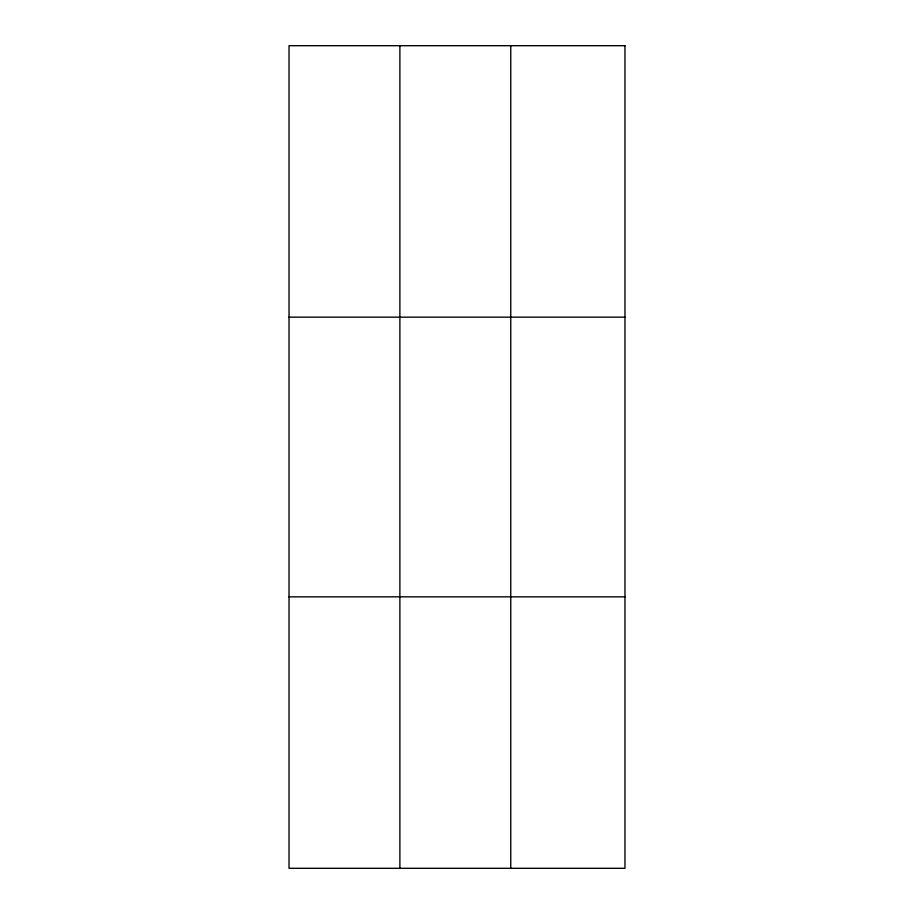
<?xml version="1.0" encoding="UTF-8"?>
<svg xmlns="http://www.w3.org/2000/svg" width="914" height="914" viewBox="0 0 914 914"><rect width="100%" height="100%" fill="white"/><g stroke="black" fill="none" stroke-linecap="round" stroke-linejoin="round"><path stroke-width="1.37" d="M399.886 868.3L399.886 45.7M510.755 868.3L510.755 45.7M289.03 317.158L624.97 317.158M289.03 596.842L624.97 596.842M624.97 45.7L624.97 868.3L289.03 868.3L289.03 45.7L624.97 45.7"/></g></svg>
